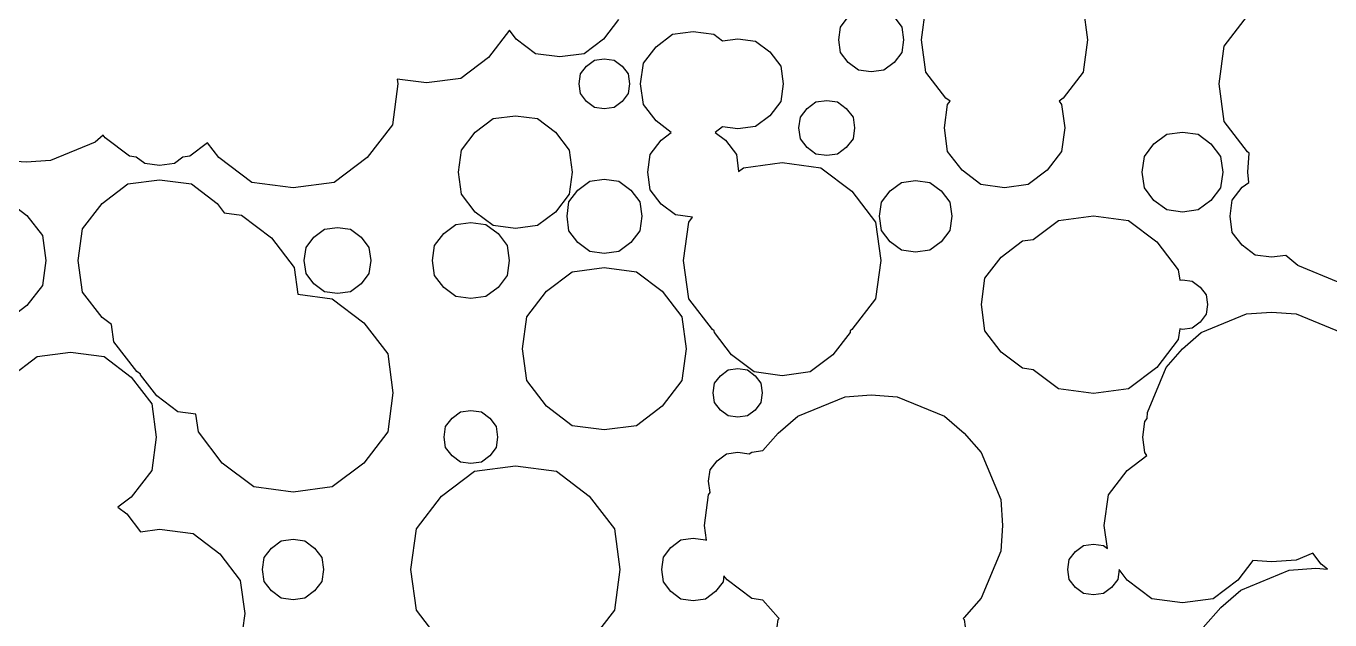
# Model space of a CAD drawing. Extents: x 58 to 158, y 90 to 190.
# Drawn here: x 122.37 to 145.09, y 142.17 to 152.53 of the extents above; entities that cross this region are included whole.
import ezdxf

# ---------------------------------------------------------------- set-up
doc = ezdxf.new("R2010")
doc.units = 0
doc.layers.get('0').update_dxf_attribs({"linetype": 'CONTINUOUS'})

msp = doc.modelspace()

# ---------------------------------------------------------------- linework, layer by layer
at = {"color": 213}
for p, q in [((137.977, 152.29), (138.055, 152.855)), ((140.795, 152.855), (140.873, 152.29)), ((138.055, 151.726), (137.977, 152.29)), ((140.873, 152.29), (140.795, 151.726)), ((138.402, 151.273), (138.055, 151.726)), ((140.795, 151.726), (140.448, 151.273)), ((138.377, 150.75), (138.432, 151.158)), ((138.476, 151.216), (138.402, 151.273)), ((138.432, 151.158), (138.476, 151.216)), ((140.448, 151.273), (140.374, 151.216)), ((140.374, 151.216), (140.418, 151.158)), ((140.418, 151.158), (140.473, 150.75)), ((138.432, 150.341), (138.377, 150.75)), ((140.473, 150.75), (140.418, 150.341)), ((138.684, 150.015), (138.432, 150.341)), ((140.418, 150.341), (140.166, 150.015)), ((139.014, 149.764), (138.684, 150.015)), ((140.166, 150.015), (139.837, 149.764)), ((139.426, 149.709), (139.014, 149.764)), ((139.837, 149.764), (139.426, 149.709)), ((142.853, 147.181), (143.643, 147.507)), ((143.643, 147.507), (144.075, 147.536)), ((144.075, 147.536), (144.508, 147.507)), ((144.508, 147.507), (145.298, 147.181)), ((142.526, 146.899), (142.853, 147.181)), ((142.241, 146.574), (142.526, 146.899)), ((141.914, 145.79), (142.241, 146.574)), ((141.868, 145.631), (141.908, 145.681)), ((141.908, 145.681), (141.914, 145.79)), ((141.832, 145.36), (141.868, 145.631)), ((141.868, 145.089), (141.832, 145.36)), ((141.562, 144.778), (141.906, 145.04)), ((141.906, 145.04), (141.868, 145.089)), ((141.234, 144.351), (141.562, 144.778)), ((141.162, 143.82), (141.234, 144.351)), ((141.217, 143.418), (141.162, 143.82)), ((140.661, 143.363), (140.801, 143.469)), ((140.801, 143.469), (140.975, 143.492)), ((140.975, 143.492), (141.15, 143.469)), ((141.15, 143.469), (141.217, 143.418)), ((140.53, 143.05), (140.553, 143.224)), ((140.553, 143.224), (140.661, 143.363)), ((143.753, 143.206), (143.488, 142.863)), ((144.075, 143.185), (143.753, 143.206)), ((144.508, 143.213), (144.075, 143.185)), ((144.797, 143.333), (144.508, 143.213)), ((144.942, 143.142), (144.797, 143.333)), ((140.553, 142.876), (140.53, 143.05)), ((141.42, 143.047), (141.397, 142.876)), ((141.562, 142.863), (141.42, 143.047)), ((143.541, 142.692), (144.387, 143.04)), ((144.387, 143.04), (144.85, 143.071)), ((144.85, 143.071), (145.055, 143.057)), ((145.055, 143.057), (144.942, 143.142)), ((140.661, 142.737), (140.553, 142.876)), ((140.801, 142.631), (140.661, 142.737)), ((141.29, 142.737), (141.15, 142.631)), ((141.397, 142.876), (141.29, 142.737)), ((141.99, 142.537), (141.562, 142.863)), ((143.488, 142.863), (143.06, 142.537)), ((140.975, 142.608), (140.801, 142.631)), ((141.15, 142.631), (140.975, 142.608)), ((142.525, 142.466), (141.99, 142.537)), ((143.06, 142.537), (142.525, 142.466)), ((143.191, 142.389), (143.541, 142.692)), ((142.886, 142.041), (143.191, 142.389))]:
    msp.add_line(p, q, dxfattribs=at)
at = {"color": 102}
for p, q in [((143.251, 152.178), (143.656, 152.706)), ((143.163, 151.519), (143.251, 152.178)), ((143.251, 150.862), (143.163, 151.519)), ((143.656, 150.334), (143.251, 150.862)), ((143.69, 150.309), (143.656, 150.334)), ((143.667, 149.98), (143.69, 150.309)), ((143.68, 149.802), (143.667, 149.98)), ((137.43, 149.652), (137.629, 149.802)), ((137.629, 149.802), (137.875, 149.835)), ((137.875, 149.835), (138.122, 149.802)), ((138.122, 149.802), (138.321, 149.652)), ((143.567, 149.716), (143.68, 149.802)), ((137.279, 149.455), (137.43, 149.652)), ((138.321, 149.652), (138.471, 149.455)), ((143.393, 149.491), (143.567, 149.716)), ((137.246, 149.21), (137.279, 149.455)), ((138.471, 149.455), (138.504, 149.21)), ((143.356, 149.21), (143.393, 149.491)), ((129.653, 148.909), (129.863, 149.069)), ((129.863, 149.069), (130.125, 149.104)), ((130.125, 149.104), (130.387, 149.069)), ((130.387, 149.069), (130.598, 148.909)), ((137.279, 148.965), (137.246, 149.21)), ((138.504, 149.21), (138.471, 148.965)), ((143.393, 148.93), (143.356, 149.21)), ((129.492, 148.7), (129.653, 148.909)), ((130.598, 148.909), (130.758, 148.7)), ((137.43, 148.767), (137.279, 148.965)), ((138.471, 148.965), (138.321, 148.767)), ((143.567, 148.704), (143.393, 148.93)), ((129.457, 148.439), (129.492, 148.7)), ((130.758, 148.7), (130.794, 148.439)), ((137.629, 148.617), (137.43, 148.767)), ((137.875, 148.584), (137.629, 148.617)), ((138.122, 148.617), (137.875, 148.584)), ((138.321, 148.767), (138.122, 148.617)), ((143.793, 148.533), (143.567, 148.704)), ((129.492, 148.179), (129.457, 148.439)), ((130.794, 148.439), (130.758, 148.179)), ((144.075, 148.495), (143.793, 148.533)), ((144.329, 148.529), (144.075, 148.495)), ((144.533, 148.351), (144.329, 148.529)), ((129.653, 147.971), (129.492, 148.179)), ((130.758, 148.179), (130.598, 147.971)), ((145.238, 148.06), (144.533, 148.351)), ((129.863, 147.811), (129.653, 147.971)), ((130.598, 147.971), (130.387, 147.811)), ((130.125, 147.777), (129.863, 147.811)), ((130.387, 147.811), (130.125, 147.777))]:
    msp.add_line(p, q, dxfattribs=at)
at = {"color": 183}
for p, q in [((132.697, 152.64), (132.438, 152.302)), ((130.797, 152.454), (130.434, 151.982)), ((130.912, 152.302), (130.797, 152.454)), ((131.253, 152.046), (130.912, 152.302)), ((132.438, 152.302), (132.099, 152.046)), ((133.351, 152.166), (133.639, 152.385)), ((133.639, 152.385), (134.001, 152.432)), ((134.001, 152.432), (134.36, 152.385)), ((134.36, 152.385), (134.509, 152.271)), ((134.509, 152.271), (134.775, 152.306)), ((134.775, 152.306), (135.086, 152.265)), ((135.086, 152.265), (135.334, 152.076)), ((131.676, 151.989), (131.253, 152.046)), ((132.099, 152.046), (131.676, 151.989)), ((133.131, 151.878), (133.351, 152.166)), ((135.334, 152.076), (135.525, 151.828)), ((130.434, 151.982), (129.952, 151.616)), ((133.083, 151.519), (133.131, 151.878)), ((135.525, 151.828), (135.567, 151.519)), ((129.35, 151.536), (128.841, 151.603)), ((128.841, 151.603), (128.852, 151.519)), ((129.952, 151.616), (129.35, 151.536)), ((128.852, 151.519), (128.756, 150.808)), ((133.131, 151.162), (133.083, 151.519)), ((135.567, 151.519), (135.525, 151.212)), ((133.351, 150.875), (133.131, 151.162)), ((135.525, 151.212), (135.334, 150.964)), ((133.617, 150.673), (133.351, 150.875)), ((135.334, 150.964), (135.086, 150.775)), ((128.756, 150.808), (128.317, 150.236)), ((133.44, 150.537), (133.617, 150.673)), ((134.509, 150.768), (134.382, 150.673)), ((134.382, 150.673), (134.561, 150.537)), ((134.775, 150.734), (134.509, 150.768)), ((135.086, 150.775), (134.775, 150.734)), ((123.576, 150.501), (122.8, 150.181)), ((123.717, 150.625), (123.576, 150.501)), ((123.753, 150.58), (123.717, 150.625)), ((124.175, 150.259), (123.753, 150.58)), ((125.535, 150.494), (125.227, 150.259)), ((125.734, 150.236), (125.535, 150.494)), ((133.248, 150.289), (133.44, 150.537)), ((134.561, 150.537), (134.752, 150.289)), ((124.293, 150.243), (124.175, 150.259)), ((124.442, 150.13), (124.293, 150.243)), ((125.107, 150.243), (124.958, 150.13)), ((125.227, 150.259), (125.107, 150.243)), ((126.308, 149.801), (125.734, 150.236)), ((128.317, 150.236), (127.742, 149.801)), ((133.207, 149.98), (133.248, 150.289)), ((134.752, 150.289), (134.791, 149.994)), ((122.375, 150.154), (121.951, 150.181)), ((122.8, 150.181), (122.375, 150.154)), ((124.7, 150.096), (124.442, 150.13)), ((124.958, 150.13), (124.7, 150.096)), ((133.248, 149.67), (133.207, 149.98)), ((134.791, 149.994), (134.875, 150.057)), ((134.875, 150.057), (135.551, 150.147)), ((135.551, 150.147), (136.224, 150.057)), ((136.224, 150.057), (136.765, 149.647)), ((127.025, 149.704), (126.308, 149.801)), ((127.742, 149.801), (127.025, 149.704)), ((133.44, 149.422), (133.248, 149.67)), ((136.765, 149.647), (137.178, 149.109)), ((133.689, 149.233), (133.44, 149.422)), ((133.987, 149.193), (133.689, 149.233)), ((133.832, 148.439), (133.922, 149.109)), ((133.922, 149.109), (133.987, 149.193)), ((137.178, 149.109), (137.268, 148.439)), ((127.252, 148.665), (127.39, 148.848)), ((127.39, 148.848), (127.573, 148.985)), ((127.573, 148.985), (127.801, 149.015)), ((127.801, 149.015), (128.028, 148.985)), ((128.028, 148.985), (128.21, 148.848)), ((128.21, 148.848), (128.349, 148.665)), ((127.22, 148.439), (127.252, 148.665)), ((128.349, 148.665), (128.379, 148.439)), ((127.252, 148.215), (127.22, 148.439)), ((128.379, 148.439), (128.349, 148.215)), ((133.922, 147.77), (133.832, 148.439)), ((137.268, 148.439), (137.178, 147.77)), ((127.39, 148.033), (127.252, 148.215)), ((128.349, 148.215), (128.21, 148.033)), ((127.573, 147.895), (127.39, 148.033)), ((128.21, 148.033), (128.028, 147.895)), ((127.801, 147.865), (127.573, 147.895)), ((128.028, 147.895), (127.801, 147.865)), ((134.335, 147.233), (133.922, 147.77)), ((137.178, 147.77), (136.765, 147.233)), ((134.364, 147.212), (134.335, 147.233)), ((134.368, 147.184), (134.364, 147.212)), ((134.667, 146.793), (134.368, 147.184)), ((136.733, 147.184), (136.433, 146.793)), ((136.736, 147.212), (136.733, 147.184)), ((136.765, 147.233), (136.736, 147.212)), ((135.06, 146.495), (134.667, 146.793)), ((136.433, 146.793), (136.04, 146.495)), ((134.37, 146.297), (134.473, 146.43)), ((134.473, 146.43), (134.607, 146.532)), ((134.607, 146.532), (134.775, 146.556)), ((134.775, 146.556), (134.943, 146.532)), ((134.943, 146.532), (135.078, 146.43)), ((135.551, 146.43), (135.06, 146.495)), ((135.078, 146.43), (135.18, 146.297)), ((136.04, 146.495), (135.551, 146.43)), ((134.348, 146.13), (134.37, 146.297)), ((134.37, 145.963), (134.348, 146.13)), ((135.18, 146.297), (135.203, 146.13)), ((135.203, 146.13), (135.18, 145.963)), ((134.473, 145.83), (134.37, 145.963)), ((135.18, 145.963), (135.078, 145.83)), ((134.607, 145.728), (134.473, 145.83)), ((134.775, 145.705), (134.607, 145.728)), ((134.943, 145.728), (134.775, 145.705)), ((135.078, 145.83), (134.943, 145.728))]:
    msp.add_line(p, q, dxfattribs=at)
at = {"color": 52}
for p, q in [((136.535, 152.29), (136.565, 152.51)), ((136.565, 152.51), (136.7, 152.688)), ((137.501, 152.688), (137.636, 152.51)), ((137.636, 152.51), (137.666, 152.29)), ((136.565, 152.069), (136.535, 152.29)), ((137.666, 152.29), (137.636, 152.069)), ((136.7, 151.893), (136.565, 152.069)), ((137.636, 152.069), (137.501, 151.893)), ((136.878, 151.758), (136.7, 151.893)), ((137.501, 151.893), (137.322, 151.758)), ((137.1, 151.728), (136.878, 151.758)), ((137.322, 151.758), (137.1, 151.728)), ((131.99, 149.667), (132.195, 149.822)), ((132.195, 149.822), (132.45, 149.856)), ((132.45, 149.856), (132.705, 149.822)), ((132.705, 149.822), (132.91, 149.667)), ((131.834, 149.463), (131.99, 149.667)), ((132.91, 149.667), (133.066, 149.463)), ((131.8, 149.21), (131.834, 149.463)), ((133.066, 149.463), (133.101, 149.21)), ((131.834, 148.956), (131.8, 149.21)), ((133.101, 149.21), (133.066, 148.956)), ((131.99, 148.754), (131.834, 148.956)), ((133.066, 148.956), (132.91, 148.754)), ((132.195, 148.598), (131.99, 148.754)), ((132.91, 148.754), (132.705, 148.598)), ((132.45, 148.564), (132.195, 148.598)), ((132.705, 148.598), (132.45, 148.564)), ((129.684, 145.542), (129.796, 145.688)), ((129.796, 145.688), (129.942, 145.798)), ((129.942, 145.798), (130.125, 145.822)), ((130.125, 145.822), (130.307, 145.798)), ((130.307, 145.798), (130.455, 145.688)), ((130.455, 145.688), (130.566, 145.542)), ((129.66, 145.36), (129.684, 145.542)), ((130.566, 145.542), (130.59, 145.36)), ((129.684, 145.179), (129.66, 145.36)), ((130.59, 145.36), (130.566, 145.179)), ((129.796, 145.033), (129.684, 145.179)), ((129.942, 144.923), (129.796, 145.033)), ((130.455, 145.033), (130.307, 144.923)), ((130.566, 145.179), (130.455, 145.033)), ((130.125, 144.898), (129.942, 144.923)), ((130.307, 144.923), (130.125, 144.898))]:
    msp.add_line(p, q, dxfattribs=at)
at = {"color": 242}
for p, q in [((132.034, 151.692), (132.14, 151.828)), ((132.14, 151.828), (132.278, 151.933)), ((132.278, 151.933), (132.45, 151.956)), ((132.45, 151.956), (132.623, 151.933)), ((132.623, 151.933), (132.76, 151.828)), ((132.76, 151.828), (132.866, 151.692)), ((132.011, 151.519), (132.034, 151.692)), ((132.866, 151.692), (132.89, 151.519)), ((132.034, 151.349), (132.011, 151.519)), ((132.14, 151.212), (132.034, 151.349)), ((132.866, 151.349), (132.76, 151.212)), ((132.89, 151.519), (132.866, 151.349)), ((132.278, 151.107), (132.14, 151.212)), ((132.45, 151.084), (132.278, 151.107)), ((132.623, 151.107), (132.45, 151.084)), ((132.76, 151.212), (132.623, 151.107)), ((122.038, 149.491), (122.389, 149.225)), ((122.389, 149.225), (122.658, 148.875)), ((139.926, 148.806), (140.363, 149.138)), ((140.363, 149.138), (140.975, 149.219)), ((140.975, 149.219), (141.587, 149.138)), ((141.587, 149.138), (142.077, 148.766)), ((122.658, 148.875), (122.717, 148.439)), ((139.365, 148.499), (139.737, 148.781)), ((139.737, 148.781), (139.926, 148.806)), ((142.077, 148.766), (142.452, 148.278)), ((122.717, 148.439), (122.658, 148.004)), ((139.083, 148.13), (139.365, 148.499)), ((142.452, 148.278), (142.477, 148.096)), ((122.658, 148.004), (122.389, 147.655)), ((139.021, 147.671), (139.083, 148.13)), ((142.477, 148.096), (142.525, 148.102)), ((142.525, 148.102), (142.696, 148.08)), ((142.696, 148.08), (142.832, 147.975)), ((142.832, 147.975), (142.937, 147.84)), ((142.937, 147.84), (142.96, 147.671)), ((122.389, 147.655), (122.038, 147.389)), ((139.083, 147.21), (139.021, 147.671)), ((142.937, 147.501), (142.832, 147.365)), ((142.96, 147.671), (142.937, 147.501)), ((142.477, 147.245), (142.452, 147.063)), ((142.525, 147.238), (142.477, 147.245)), ((142.696, 147.26), (142.525, 147.238)), ((142.832, 147.365), (142.696, 147.26)), ((139.365, 146.841), (139.083, 147.21)), ((142.452, 147.063), (142.077, 146.575)), ((139.737, 146.56), (139.365, 146.841)), ((139.926, 146.534), (139.737, 146.56)), ((142.077, 146.575), (141.587, 146.203)), ((140.363, 146.203), (139.926, 146.534)), ((140.975, 146.12), (140.363, 146.203)), ((141.587, 146.203), (140.975, 146.12)), ((135.822, 145.725), (136.648, 146.064)), ((136.648, 146.064), (137.1, 146.094)), ((137.1, 146.094), (137.552, 146.064)), ((137.552, 146.064), (138.377, 145.725)), ((135.482, 145.428), (135.822, 145.725)), ((138.377, 145.725), (138.719, 145.428)), ((135.214, 145.124), (135.482, 145.428)), ((138.719, 145.428), (139.017, 145.089)), ((134.416, 144.946), (134.577, 145.068)), ((134.577, 145.068), (134.775, 145.094)), ((134.775, 145.094), (134.975, 145.068)), ((134.975, 145.068), (134.976, 145.066)), ((134.976, 145.066), (135.018, 145.098)), ((135.018, 145.098), (135.214, 145.124)), ((139.017, 145.089), (139.358, 144.27)), ((129.613, 144.329), (130.186, 144.763)), ((130.186, 144.763), (130.9, 144.858)), ((130.9, 144.858), (131.615, 144.763)), ((131.615, 144.763), (132.187, 144.329)), ((134.268, 144.591), (134.294, 144.788)), ((134.294, 144.788), (134.416, 144.946)), ((134.294, 144.392), (134.268, 144.591)), ((129.176, 143.76), (129.613, 144.329)), ((132.187, 144.329), (132.625, 143.76)), ((134.193, 143.82), (134.264, 144.35)), ((134.264, 144.35), (134.295, 144.391)), ((134.295, 144.391), (134.294, 144.392)), ((139.358, 144.27), (139.388, 143.82)), ((129.08, 143.05), (129.176, 143.76)), ((132.625, 143.76), (132.72, 143.05)), ((134.228, 143.559), (134.193, 143.82)), ((139.388, 143.82), (139.358, 143.371)), ((126.522, 143.257), (126.65, 143.424)), ((126.65, 143.424), (126.817, 143.549)), ((126.817, 143.549), (127.025, 143.578)), ((127.025, 143.578), (127.233, 143.549)), ((127.233, 143.549), (127.4, 143.424)), ((127.4, 143.424), (127.528, 143.257)), ((133.479, 143.265), (133.612, 143.436)), ((133.612, 143.436), (133.784, 143.567)), ((133.784, 143.567), (134.001, 143.596)), ((134.001, 143.596), (134.215, 143.567)), ((134.215, 143.567), (134.228, 143.559)), ((126.494, 143.05), (126.522, 143.257)), ((127.528, 143.257), (127.555, 143.05)), ((133.451, 143.05), (133.479, 143.265)), ((139.358, 143.371), (139.017, 142.551)), ((126.522, 142.843), (126.494, 143.05)), ((127.555, 143.05), (127.528, 142.843)), ((129.176, 142.34), (129.08, 143.05)), ((132.72, 143.05), (132.625, 142.34)), ((133.479, 142.837), (133.451, 143.05)), ((134.535, 142.938), (134.521, 142.837)), ((134.59, 142.867), (134.535, 142.938)), ((126.65, 142.678), (126.522, 142.843)), ((127.528, 142.843), (127.4, 142.678)), ((133.612, 142.664), (133.479, 142.837)), ((134.521, 142.837), (134.389, 142.664)), ((135.018, 142.543), (134.59, 142.867)), ((126.817, 142.551), (126.65, 142.678)), ((127.025, 142.522), (126.817, 142.551)), ((127.233, 142.551), (127.025, 142.522)), ((127.4, 142.678), (127.233, 142.551)), ((133.784, 142.533), (133.612, 142.664)), ((134.001, 142.504), (133.784, 142.533)), ((134.215, 142.533), (134.001, 142.504)), ((134.389, 142.664), (134.215, 142.533)), ((135.214, 142.517), (135.018, 142.543)), ((135.482, 142.212), (135.214, 142.517)), ((139.017, 142.551), (138.719, 142.212)), ((129.613, 141.771), (129.176, 142.34)), ((132.625, 142.34), (132.187, 141.771)), ((135.395, 141.545), (135.48, 142.176)), ((135.48, 142.176), (135.497, 142.198)), ((135.497, 142.198), (135.482, 142.212)), ((138.719, 142.212), (138.702, 142.198)), ((138.702, 142.198), (138.719, 142.176)), ((138.719, 142.176), (138.81, 141.511))]:
    msp.add_line(p, q, dxfattribs=at)
at = {"color": 132}
for p, q in [((135.983, 151.089), (136.135, 151.205)), ((136.135, 151.205), (136.325, 151.232)), ((136.325, 151.232), (136.515, 151.205)), ((136.515, 151.205), (136.667, 151.089)), ((135.842, 150.75), (135.866, 150.939)), ((135.866, 150.939), (135.983, 151.089)), ((136.667, 151.089), (136.784, 150.939)), ((136.784, 150.939), (136.809, 150.75)), ((135.866, 150.562), (135.842, 150.75)), ((136.809, 150.75), (136.784, 150.562)), ((135.983, 150.41), (135.866, 150.562)), ((136.784, 150.562), (136.667, 150.41)), ((136.135, 150.294), (135.983, 150.41)), ((136.325, 150.27), (136.135, 150.294)), ((136.515, 150.294), (136.325, 150.27)), ((136.667, 150.41), (136.515, 150.294)), ((122.566, 146.764), (123.15, 146.841)), ((123.15, 146.841), (123.735, 146.764)), ((122.096, 146.407), (122.566, 146.764)), ((123.735, 146.764), (124.204, 146.407)), ((124.204, 146.407), (124.562, 145.941)), ((124.562, 145.941), (124.641, 145.36)), ((124.641, 145.36), (124.562, 144.779)), ((124.562, 144.779), (124.204, 144.312)), ((124.204, 144.312), (123.972, 144.137)), ((123.972, 144.137), (124.127, 144.02)), ((124.127, 144.02), (124.365, 143.709)), ((124.365, 143.709), (124.7, 143.754)), ((124.7, 143.754), (125.282, 143.676)), ((125.282, 143.676), (125.749, 143.322)), ((125.749, 143.322), (126.106, 142.858)), ((126.106, 142.858), (126.183, 142.28)), ((126.183, 142.28), (126.106, 141.702))]:
    msp.add_line(p, q, dxfattribs=at)
at = {"color": 142}
for p, q in [((130.2, 150.676), (130.511, 150.913)), ((130.511, 150.913), (130.9, 150.964)), ((130.9, 150.964), (131.288, 150.913)), ((131.288, 150.913), (131.601, 150.676)), ((129.962, 150.366), (130.2, 150.676)), ((131.601, 150.676), (131.838, 150.366)), ((129.909, 149.98), (129.962, 150.366)), ((131.838, 150.366), (131.891, 149.98)), ((129.962, 149.594), (129.909, 149.98)), ((131.891, 149.98), (131.838, 149.594)), ((130.2, 149.284), (129.962, 149.594)), ((131.838, 149.594), (131.601, 149.284)), ((130.511, 149.047), (130.2, 149.284)), ((131.601, 149.284), (131.288, 149.047)), ((130.9, 148.996), (130.511, 149.047)), ((131.288, 149.047), (130.9, 148.996))]:
    msp.add_line(p, q, dxfattribs=at)
at = {"color": 9}
for p, q in [((142.25, 150.64), (142.525, 150.676)), ((142.525, 150.676), (142.801, 150.64)), ((141.861, 150.253), (142.029, 150.472)), ((142.029, 150.472), (142.25, 150.64)), ((142.801, 150.64), (143.021, 150.472)), ((143.021, 150.472), (143.189, 150.253)), ((141.824, 149.98), (141.861, 150.253)), ((143.189, 150.253), (143.226, 149.98)), ((141.861, 149.707), (141.824, 149.98)), ((143.226, 149.98), (143.189, 149.707)), ((123.698, 149.435), (124.145, 149.774)), ((124.145, 149.774), (124.7, 149.847)), ((124.7, 149.847), (125.256, 149.774)), ((125.256, 149.774), (125.702, 149.435)), ((142.029, 149.487), (141.861, 149.707)), ((143.189, 149.707), (143.021, 149.487)), ((123.359, 148.992), (123.698, 149.435)), ((125.702, 149.435), (125.827, 149.272)), ((142.25, 149.32), (142.029, 149.487)), ((142.525, 149.283), (142.25, 149.32)), ((142.801, 149.32), (142.525, 149.283)), ((143.021, 149.487), (142.801, 149.32)), ((125.827, 149.272), (126.126, 149.232)), ((126.126, 149.232), (126.649, 148.835)), ((123.283, 148.439), (123.359, 148.992)), ((126.649, 148.835), (127.047, 148.317)), ((123.359, 147.888), (123.283, 148.439)), ((127.047, 148.317), (127.11, 147.85)), ((131.443, 147.902), (131.891, 148.241)), ((131.891, 148.241), (132.45, 148.317)), ((132.45, 148.317), (133.01, 148.241)), ((133.01, 148.241), (133.458, 147.902)), ((123.698, 147.445), (123.359, 147.888)), ((127.11, 147.85), (127.708, 147.77)), ((127.708, 147.77), (128.257, 147.354)), ((131.1, 147.455), (131.443, 147.902)), ((133.458, 147.902), (133.801, 147.455)), ((123.863, 147.321), (123.698, 147.445)), ((123.904, 147.023), (123.863, 147.321)), ((128.257, 147.354), (128.676, 146.809)), ((131.025, 146.9), (131.1, 147.455)), ((133.801, 147.455), (133.875, 146.9)), ((124.302, 146.505), (123.904, 147.023)), ((128.676, 146.809), (128.767, 146.13)), ((131.1, 146.345), (131.025, 146.9)), ((133.875, 146.9), (133.801, 146.345)), ((124.368, 146.455), (124.302, 146.505)), ((124.369, 146.445), (124.368, 146.455)), ((124.649, 146.08), (124.369, 146.445)), ((131.443, 145.898), (131.1, 146.345)), ((133.801, 146.345), (133.458, 145.898)), ((128.767, 146.13), (128.676, 145.451)), ((125.017, 145.801), (124.649, 146.08)), ((131.891, 145.558), (131.443, 145.898)), ((133.458, 145.898), (133.01, 145.558)), ((125.334, 145.759), (125.017, 145.801)), ((125.375, 145.451), (125.334, 145.759)), ((125.793, 144.906), (125.375, 145.451)), ((128.676, 145.451), (128.257, 144.906)), ((132.45, 145.484), (131.891, 145.558)), ((133.01, 145.558), (132.45, 145.484)), ((126.341, 144.49), (125.793, 144.906)), ((128.257, 144.906), (127.708, 144.49)), ((127.025, 144.399), (126.341, 144.49)), ((127.708, 144.49), (127.025, 144.399))]:
    msp.add_line(p, q, dxfattribs=at)

doc.saveas('drawing.dxf')
